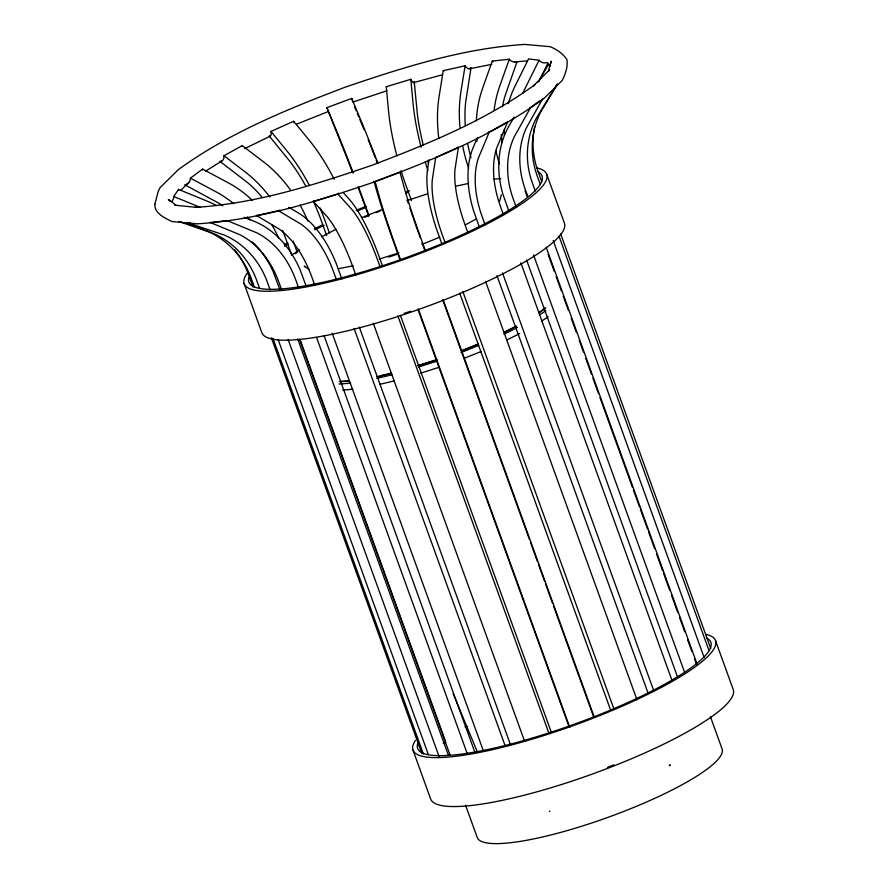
<?xml version="1.0" encoding="UTF-8"?>
<svg xmlns="http://www.w3.org/2000/svg" width="888" height="888" viewBox="0 0 888 888"><rect width="100%" height="100%" fill="white"/><g stroke="black" fill="none" stroke-linecap="round" stroke-linejoin="round"><path stroke-width="1.33" d="M669.441 765.312L670.185 765.256L669.641 765.611M550.937 63.314L551.048 61.183L548.507 70.885M549.361 811.377L549.916 811.188M457.675 147.23A8.503 2.964 65.8 0 0 458.419 147.297L454.956 169.663A86.247 30.037 65.8 0 0 465.245 225.363L468.076 233.178M471.051 67.699L465.678 102.042A86.247 46.309 77.4 0 0 465.312 125.519M429.082 159.796L427.628 168.842A96.193 33.5 65.8 0 0 436.374 228.593L441.78 243.656M470.64 68.076A8.503 4.573 77.4 0 1 465.101 65.801L443.256 70.674L439.083 96.614A96.193 51.648 77.4 0 0 438.816 138.561M465.101 65.801L460.928 91.73A96.193 51.648 77.4 0 0 459.973 127.406M499.678 201.043L501.32 194.794M516.916 62.038L504.884 96.348A86.247 65.912 83.8 0 0 502.508 106.638M515.373 61.749A8.503 6.505 83.8 0 1 509.301 59.23L492.285 61.083L482.717 87.956A96.193 73.515 83.8 0 0 476.368 120.768M509.301 59.23L499.733 86.103A96.193 73.515 83.8 0 0 494.139 110.09M502.941 213.364L500.588 206.849A86.247 52.991 61.1 0 1 496.703 147.985L507.647 121.911L489.31 132.012L478.366 158.086A86.247 52.991 61.1 0 0 482.251 216.95L485.081 224.775M477.511 137.485L473.304 147.297A96.193 59.108 61.1 0 0 473.693 211.178L479.065 226.251M538.972 81.43L548.018 62.981M547.019 62.515A8.503 7.803 -82.6 0 1 546.176 62.737L545.31 62.87A8.503 7.803 -82.6 0 1 539.083 60.251L525.696 87.191A96.193 88.178 -82.6 0 0 523.043 92.963M669.719 765.5L669.73 765.6M539.482 100.932L530.624 107.504L514.108 137.063A86.247 70.763 53.4 0 0 513.22 198.912L516.05 206.738M542.801 98.468L526.284 128.027A86.247 70.763 53.4 0 0 525.396 189.877L527.761 196.392M514.052 117.094L508.724 126.473A96.193 78.932 53.4 0 0 502.908 194.25L508.724 210.645M538.139 82.118L548.551 64.291A8.503 8.336 -33.9 0 0 549.916 65.546M557.631 83.883L540.814 111.744A86.247 81.607 34.3 0 0 537.273 176.113L540.104 183.927M205.594 171.151L222.233 160.761A8.503 5.228 61.1 0 0 223.954 155.733L242.291 145.632L263.736 162.016A96.193 59.108 61.1 0 1 290.476 189.965M548.507 71.351L549.661 69.653L533.422 85.892L534.831 84.726C485.447 120.657 428.338 143.778 371.628 165.401C314.419 184.915 255.933 203.641 195.216 207.415M171.839 201.443A8.503 8.048 34.3 0 0 173.726 196.503L178.566 189.422L206.615 200.91A96.193 91.02 34.3 0 1 215.884 205.261M556.976 84.293L535.975 118.826A86.247 81.607 34.3 0 0 532.434 183.194L535.264 191.02M181.108 189.999L188.756 182.351M222.722 205.772A86.247 70.763 53.4 0 0 218.648 203.097L184.793 184.793A8.503 6.982 53.4 0 0 190.443 178.155L202.619 169.109L228.316 182.839A96.193 78.932 53.4 0 1 252.547 200.533M291.375 255.311L299.5 249.806M295.227 253.713L297.513 252.17M244.633 148.651L270.496 136.053M321.623 236.752L335.919 229.337M465.401 224.842L476.39 218.903M296.603 124.154L328.094 111.622M439.682 237.185L422.011 244.4M269.586 136.075A8.503 2.964 65.8 0 0 270.962 131.446L293.662 121.268L309.413 140.471A96.193 33.5 65.8 0 1 334.188 179.243M458.419 147.297L435.719 157.476L432.267 179.842A86.247 30.037 65.8 0 0 442.546 235.542L445.376 243.356M361.749 217.56L382.883 209.313M352.647 172.749A86.247 4.129 69.6 0 0 339.793 140.193L326.895 107.67L351.737 98.413L360.872 120.313A96.193 4.607 69.6 0 1 378.033 163.57M353.135 101.987L386.946 90.754M407.215 200.566L426.95 194.017M398.879 252.836L379.398 259.074M388.711 257.087L397.824 254.057M418.082 365.579L435.797 359.962M417.982 365.789L437.051 359.74M418.481 367.022L436.952 361.161M420.69 373.138L439.16 367.277M396.869 155.855A96.193 24.731 73.1 0 1 388.544 110.956L386.258 86.724L410.8 79.298A8.503 2.187 73.1 0 0 414.108 82.173M355.822 275.047L352.991 267.221A86.247 22.178 73.1 0 0 327.583 217.16L313.342 201.398L337.884 193.961A8.503 2.187 73.1 0 0 338.372 193.107M413.475 82.64L442.446 74.77M455.577 186.225L468.631 183.439M314.741 285.037L311.91 277.223A86.247 46.309 77.4 0 0 279.254 229.082L256.543 215.562L277.112 210.967M443.168 742.934L445.865 742.335M468.864 68.92L491.719 64.358M338.328 268.764L353.224 265.801M670.163 765.19L669.33 765.323M465.112 726.895L467.632 726.617M514.685 62.016L526.961 60.839M493.928 179.243L500.743 178.599M174.492 205.172L197.047 207.404M539.083 60.251L528.571 58.886L515.184 85.825A96.193 88.178 -82.6 0 0 508.302 103.641M181.607 221.845L178.976 221.501L213.797 233.699A86.247 79.054 -82.6 0 1 256.821 280.708L259.651 288.533M186.857 222.522L224.309 235.065A86.247 79.054 -82.6 0 1 267.332 282.073L270.163 289.899M188.067 223.998L204.784 229.937M244.267 217.294L254.312 221.367A96.193 73.515 83.8 0 1 300.144 269.885L305.694 284.893M173.726 196.503L200.51 207.47M190.443 178.155L216.128 191.875A96.193 78.932 53.4 0 1 233.733 203.674M288.778 207.326L297.946 212.698A96.193 51.648 77.4 0 1 335.875 262.593L341.858 278.91M309.313 269.808L304.24 265.989L304.817 266.755M176.024 205.184L168.354 199.423L169.797 200.988M223.954 155.733L245.399 172.117A96.193 59.108 61.1 0 1 269.885 197.014M343.112 192.463L348.496 198.357A96.193 24.731 73.1 0 1 376.967 250.76L382.451 265.79M337.884 193.961L352.125 209.734A86.247 22.178 73.1 0 1 377.533 259.784L379.898 266.311M270.962 131.446L286.713 150.649A96.193 33.5 65.8 0 1 309.146 184.926M269.186 135.964L289.965 161.461A86.247 30.037 65.8 0 1 305.983 186.502M548.551 64.291L550.038 66.522M326.895 107.67L336.041 129.57A96.193 4.607 69.6 0 1 353.191 172.827M354.623 106.926L356.199 110.711M357.254 113.242L358.83 117.027M359.884 119.558L364.091 129.659M453.135 693.739L477.122 751.381M546.731 174.348L564.446 223.277A160.872 31.524 -19.9 0 1 423.343 307.77A160.872 31.524 -19.9 0 1 261.838 332.589L244.122 283.649M715.55 640.703L733.266 689.632A160.872 31.524 -19.9 0 1 592.163 774.125A160.872 31.524 -19.9 0 1 430.658 798.945L412.942 750.005M541.791 181.763L538.017 171.34A86.247 84.471 -33.9 0 1 534.643 126.473M560.661 233.91L710.711 648.407M558.974 236.075L709.024 650.582M553.202 240.548L704.195 657.664M546.164 247.23L697.158 664.346M525.052 190.665L527.405 197.169M548.14 254.434L554.256 271.351M556.143 276.557L561.327 290.864M563.214 296.07L568.387 310.389M571.217 318.193L576.401 332.512M579.22 340.315L583.46 352.025M585.825 358.541L591.475 374.148M592.884 378.055L598.534 393.673M599.955 397.58L632.456 487.368M633.399 489.965L639.527 506.882M640.459 509.49L647.53 529.004M648.473 531.612L654.6 548.529M656.476 553.735L662.603 570.651M663.547 573.248L669.674 590.165M671.55 595.371L677.677 612.287M679.564 617.493L684.748 631.812M687.567 639.615L691.808 651.326M694.638 659.14L696.525 664.346M710.467 716.805L722.122 748.995A130.192 25.508 -19.9 0 1 607.936 817.371A130.192 25.508 -19.9 0 1 477.222 837.451L465.578 805.261M533.51 254.967L684.504 672.072M526.617 260.095L677.366 676.512M520.868 262.892L671.861 680.008M502.541 273.005L653.524 690.109M496.969 275.702L648.173 693.428M485.536 281.407L636.996 699.822M462.837 291.586L613.83 708.702M459.673 293.107L610.411 709.523M411.433 200.577L404.595 181.563A96.193 24.731 73.1 0 1 401.054 170.618M425.674 251.426L422.843 243.601A86.247 4.129 69.6 0 1 405.139 190.942L399.922 172.117L375.08 181.385L380.308 200.2A86.247 4.129 69.6 0 0 398.013 252.858L400.366 259.385M443.134 299.656L594.128 716.76M422.033 242.768L424.864 250.571M442.757 300.022L529.437 539.471M530.38 542.069L537.451 561.593M538.383 564.191L544.511 581.107M545.454 583.716L552.525 603.23M553.457 605.838L593.506 716.45M418.304 308.913L569.763 727.328M400.022 259.84L394.583 244.799A96.193 4.607 69.6 0 1 376.168 189L374.037 181.307M417.926 309.29L569.141 727.006M369.019 215.784L362.138 196.792A96.193 4.607 69.6 0 0 358.597 187.19M368.576 215.951L363.381 201.609A86.247 4.129 69.6 0 0 358.019 186.991M400.355 315.24L551.093 731.657M397.824 315.839L548.817 732.955M373.282 323.276L524.275 740.381M329.415 232.878L322.488 213.908A96.193 33.5 65.8 0 0 320.091 207.992M326.64 235.498L320.979 219.858A86.247 30.037 65.8 0 0 313.286 201.11M359.285 327.062L510.5 744.777M336.108 278.854L333.755 272.339A86.247 46.309 77.4 0 0 301.099 224.198L278.388 210.678A8.503 4.573 77.4 0 0 279.276 210.068M354.046 328.382L505.039 745.498M332.201 333.266L483.183 750.382M293.184 241.092L296.947 251.504M324.065 335.642L474.803 752.069M291.308 254.001L285.647 238.361A86.247 52.991 61.1 0 0 282.495 230.458M298.612 287.834L295.782 280.02A86.247 65.912 83.8 0 0 257.054 232.934L227.261 220.635L210.245 222.488L240.038 234.776A86.247 65.912 83.8 0 1 278.765 281.862L281.596 289.688M316.539 337.373L467.066 753.179M300.299 340.226L445.388 741.025M299.522 339.216L450.05 755.022M279.809 289.532L273.293 271.917A96.193 88.178 -82.6 0 0 252.203 241.924M297.702 338.983L448.44 755.399M288.101 339.427L439.083 756.543M278.055 339.371L428.105 753.879M254.501 287.435L251.204 278.31A86.247 84.471 -33.9 0 0 206.072 230.403M272.905 338.273L423.421 754.079M252.936 286.913L248.218 273.87A86.247 84.471 -33.9 0 0 234.432 249.606M271.339 337.74L421.856 753.557M419.425 235.531L420.224 237.751M468.686 168.254L467.543 164.857A96.193 51.648 77.4 0 1 462.737 146.287M351.737 98.413L352.758 101.743M499.556 163.991L498.423 160.595A96.193 73.515 83.8 0 1 495.926 150.716M414.252 81.863L417.349 113.964A86.247 22.178 73.1 0 0 423.265 145.199M410.8 79.298L413.087 103.519A96.193 24.731 73.1 0 0 421.09 147.197M178.566 189.422A8.503 8.048 34.3 0 1 178.499 190.321M706.815 638.117A155.899 30.547 -19.9 0 1 576.756 723.309A155.899 30.547 -19.9 0 1 417.693 743.7M613.908 764.857A155.899 30.547 -19.9 0 1 607.625 767.31M247.419 216.972A96.193 78.932 53.4 0 1 249.894 219.913M271.661 224.486A96.193 78.932 53.4 0 1 278.654 238.073M261.716 196.814A86.247 52.991 61.1 0 0 248.229 183.139L219.947 161.339A8.503 5.228 61.1 0 0 221.723 161.05M202.619 169.109A8.503 6.982 53.4 0 1 202.597 169.985M242.291 145.632A8.503 5.228 61.1 0 1 242.324 146.453M300.066 205.039A96.193 59.108 61.1 0 1 307.87 221.145M368.165 139.649A86.247 4.129 69.6 0 1 369.341 142.602M369.741 143.59A86.247 4.129 69.6 0 1 371.339 147.63M371.739 148.662A86.247 4.129 69.6 0 1 375.413 158.097M376.246 160.24A86.247 4.129 69.6 0 1 377.478 163.481M705.683 634.298A160.872 31.524 -19.9 0 1 577.478 724.086A160.872 31.524 -19.9 0 1 415.462 740.426M293.662 121.268A8.503 2.964 65.8 0 1 293.884 122.766M427.916 170.507A96.193 24.731 73.1 0 1 425.219 161.96M428.282 163.226A86.247 22.178 73.1 0 1 427.594 160.983M492.84 61.727A8.503 6.505 83.8 0 1 492.285 61.083M470.984 157.664A86.247 46.309 77.4 0 1 467.732 143.956M386.624 87.424A8.503 2.187 73.1 0 1 386.258 86.724M477.056 141.192A96.193 73.515 83.8 0 1 476.789 138.639M502.197 142.657A86.247 65.912 83.8 0 1 501.232 134.477M443.723 71.34A8.503 4.573 77.4 0 1 443.256 70.674M504.384 135.32A96.193 88.178 -82.6 0 1 504.395 128.915M530.624 107.504A8.503 6.982 53.4 0 1 529.87 107.737M537.995 171.761A155.899 30.547 -19.9 0 1 407.936 256.954A155.899 30.547 -19.9 0 1 248.884 277.345M284.471 246.187A155.899 30.547 -19.9 0 1 288.156 244M314.907 229.781A155.899 30.547 -19.9 0 1 324.087 225.374M357.231 210.933A155.899 30.547 -19.9 0 1 365.989 207.448M405.794 193.084A155.899 30.547 -19.9 0 1 408.447 192.208M489.31 132.012A8.503 5.228 61.1 0 1 488.111 132.179M419.003 234.377A96.193 4.607 69.6 0 1 417.771 230.913M417.371 229.77A96.193 4.607 69.6 0 1 413.475 218.637M413.109 217.56A96.193 4.607 69.6 0 1 411.655 213.331M411.211 212.032A96.193 4.607 69.6 0 1 409.923 208.214M408.291 203.319A96.193 4.607 69.6 0 1 407.148 199.811M536.863 167.943A160.872 31.524 -19.9 0 1 405.627 258.83A160.872 31.524 -19.9 0 1 247.93 272.316M284.393 244.677A160.872 31.524 -19.9 0 1 287.69 242.779M314.352 228.815A160.872 31.524 -19.9 0 1 322.61 224.886M356.177 210.29A160.872 31.524 -19.9 0 1 366.2 206.316M405.705 192.074A160.872 31.524 -19.9 0 1 409.557 190.809M410.689 311.189A155.899 30.547 -19.9 0 1 404.096 313.409M256.998 215.307A8.503 4.573 77.4 0 1 256.543 215.562M190.321 222.566A8.503 7.803 -82.6 0 1 189.488 222.866M313.542 201.21A8.503 2.187 73.1 0 1 313.342 201.398M545.054 308.169A126.052 24.698 -19.9 0 1 538.727 312.72M515.628 326.384A126.052 24.698 -19.9 0 1 504.306 332.145M478.088 344.022A126.052 24.698 -19.9 0 1 461.538 350.716M391.53 373.16A126.052 24.698 -19.9 0 1 380.208 375.802M348.174 380.919A126.052 24.698 -19.9 0 1 340.237 381.296M545.865 310.689A133.566 26.174 -19.9 0 1 539.538 314.874M517.46 327.439A133.566 26.174 -19.9 0 1 503.84 334.199M478.732 345.399A133.566 26.174 -19.9 0 1 461.061 352.481M392.085 374.714A133.566 26.174 -19.9 0 1 376.656 378.388M350.605 382.983A133.566 26.174 -19.9 0 1 339.094 384.049M545.754 308.003A126.884 24.864 -19.9 0 1 539.393 312.587M516.539 326.129A126.884 24.864 -19.9 0 1 504.484 332.256M478.343 344.1A126.884 24.864 -19.9 0 1 461.682 350.838M391.208 373.426A126.884 24.864 -19.9 0 1 377.012 376.69M349.006 381.119A126.884 24.864 -19.9 0 1 339.571 381.618M548.085 316.805A133.566 26.174 -19.9 0 1 541.747 320.99M519.669 333.555A133.566 26.174 -19.9 0 1 507.337 339.704M480.941 351.526A133.566 26.174 -19.9 0 1 464.535 358.119M394.305 380.83A133.566 26.174 -19.9 0 1 380.108 384.226M352.825 389.111A133.566 26.174 -19.9 0 1 342.657 390.087M364.613 217.283A133.511 26.163 -19.9 0 1 368.387 215.717M376.09 212.632A133.511 26.163 -19.9 0 1 379.986 211.111M154.845 204.296C154.246 213.342 165.046 218.093 171.895 221.534L197.203 223.843C259.174 219.991 318.859 200.877 377.256 180.963C435.12 158.897 493.417 135.298 543.811 98.635L562.126 80.575C565.256 74.392 568.076 66.733 566.988 59.751C563.347 53.791 556.643 49.362 550.283 46.72L524.975 44.411C463.003 48.263 403.319 67.366 344.921 87.279C287.046 109.346 228.749 132.956 178.355 169.619L160.051 187.679L158.253 191.331L154.845 204.296"/></g></svg>
